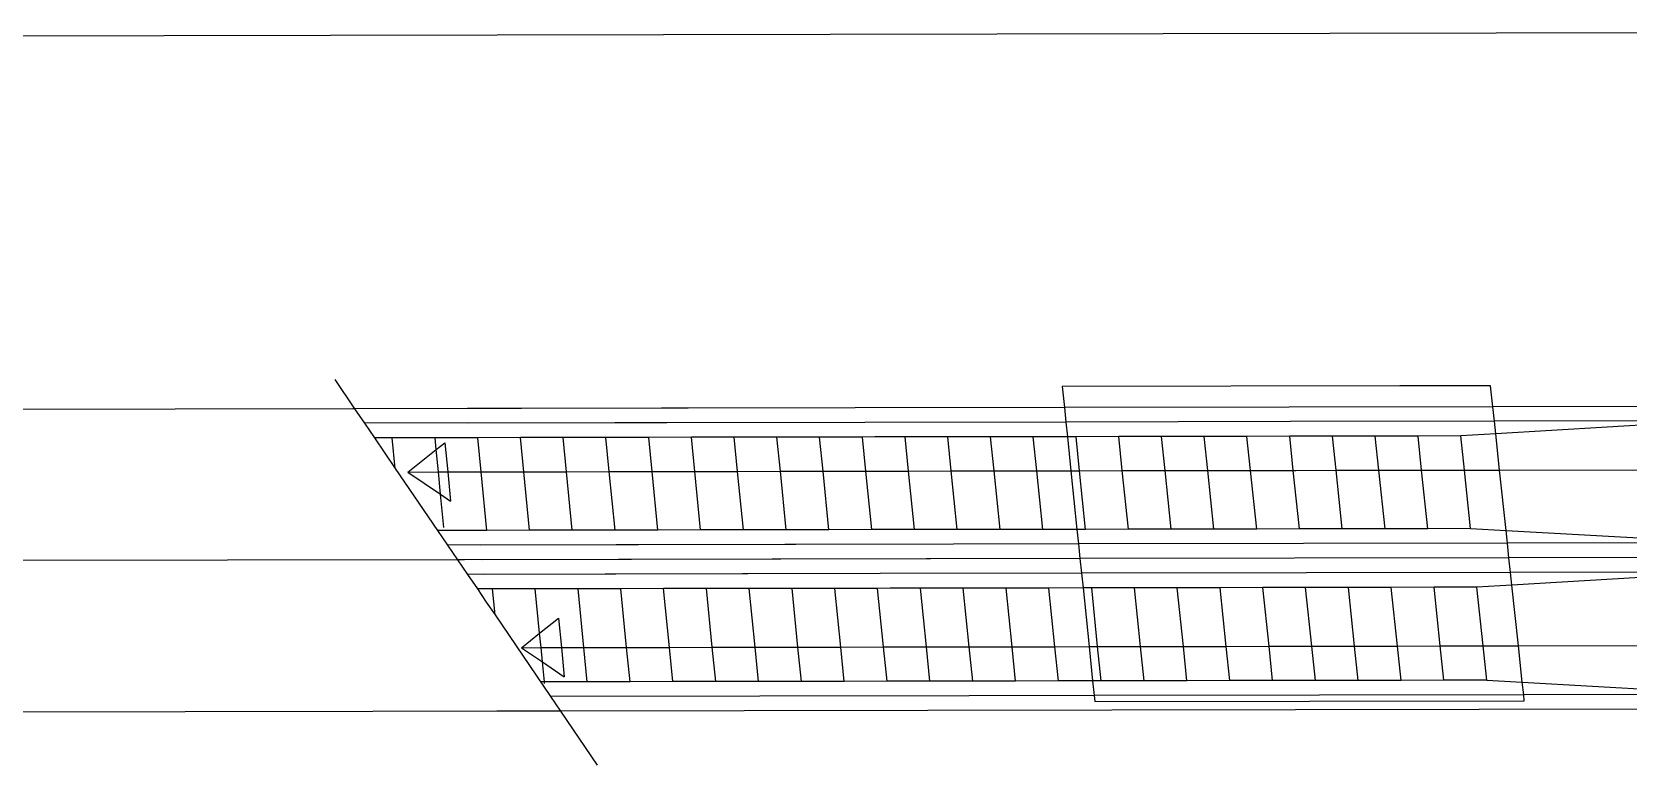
# Model space of a CAD drawing. Extents: x -83 to 83, y -28 to 43.
# Drawn here: x 33.88 to 49.06, y -2.24 to 4.73 of the extents above; entities that cross this region are included whole.
import ezdxf

# ---------------------------------------------------------------- set-up
doc = ezdxf.new("R2010")
doc.units = 0
doc.layers.get('0').update_dxf_attribs({"linetype": 'CONTINUOUS'})

msp = doc.modelspace()

# ---------------------------------------------------------------- linework, layer by layer
for p, q in [((31.917, 4.688), (52.677, 4.727)), ((36.759, 1.422), (36.948, 1.145)), ((46.891, 1.362), (43.679, 1.356)), ((43.679, 1.356), (43.7, 1.157)), ((47.753, 1.363), (46.891, 1.362)), ((47.774, 1.164), (47.753, 1.363)), ((36.931, 1.145), (32.242, 1.136)), ((36.948, 1.145), (36.931, 1.145)), ((41.708, 1.153), (36.948, 1.145)), ((36.948, 1.145), (37.043, 1.006)), ((41.708, 1.153), (38.022, 1.147)), ((43.7, 1.157), (41.708, 1.153)), ((45.837, 1.161), (43.7, 1.157)), ((43.7, 1.157), (43.714, 1.018)), ((47.774, 1.164), (45.837, 1.161)), ((50.615, 1.169), (47.774, 1.164)), ((47.789, 1.025), (47.774, 1.164)), ((41.802, 1.015), (37.043, 1.006)), ((37.043, 1.006), (37.137, 0.867)), ((37.043, 1.006), (37.043, 1.006)), ((41.802, 1.015), (38.035, 1.008)), ((43.714, 1.018), (41.802, 1.015)), ((45.851, 1.022), (43.714, 1.018)), ((43.714, 1.018), (43.728, 0.879)), ((47.789, 1.025), (45.851, 1.022)), ((49.869, 1.029), (47.789, 1.025)), ((47.802, 0.906), (47.789, 1.025)), ((49.869, 1.029), (47.802, 0.906)), ((37.137, 0.867), (37.335, 0.577)), ((37.307, 0.867), (37.137, 0.867)), ((37.137, 0.867), (37.137, 0.867)), ((37.714, 0.868), (37.307, 0.867)), ((37.335, 0.577), (37.307, 0.867)), ((38.12, 0.869), (37.714, 0.868)), ((37.724, 0.756), (37.714, 0.868)), ((37.724, 0.756), (37.808, 0.822)), ((37.808, 0.822), (37.835, 0.544)), ((38.526, 0.87), (38.049, 0.869)), ((38.526, 0.87), (38.12, 0.869)), ((38.152, 0.545), (38.12, 0.869)), ((38.558, 0.545), (38.526, 0.87)), ((38.933, 0.87), (38.526, 0.87)), ((39.339, 0.871), (38.933, 0.87)), ((38.965, 0.546), (38.933, 0.87)), ((39.746, 0.872), (39.339, 0.871)), ((39.371, 0.547), (39.339, 0.871)), ((40.152, 0.873), (39.746, 0.872)), ((39.778, 0.547), (39.746, 0.872)), ((40.184, 0.548), (40.152, 0.873)), ((40.559, 0.873), (40.152, 0.873)), ((40.965, 0.874), (40.559, 0.873)), ((40.591, 0.549), (40.559, 0.873)), ((41.371, 0.875), (40.965, 0.874)), ((40.998, 0.55), (40.965, 0.874)), ((41.404, 0.55), (41.371, 0.875)), ((41.778, 0.875), (41.371, 0.875)), ((41.897, 0.876), (41.778, 0.875)), ((41.811, 0.551), (41.778, 0.875)), ((42.184, 0.876), (41.897, 0.876)), ((42.591, 0.877), (42.184, 0.876)), ((42.217, 0.552), (42.184, 0.876)), ((42.674, 0.877), (42.591, 0.877)), ((42.624, 0.553), (42.591, 0.877)), ((42.997, 0.878), (42.674, 0.877)), ((43.404, 0.878), (42.997, 0.878)), ((43.031, 0.553), (42.997, 0.878)), ((43.728, 0.879), (43.404, 0.878)), ((43.437, 0.554), (43.404, 0.878)), ((43.81, 0.879), (43.728, 0.879)), ((43.728, 0.879), (43.762, 0.555)), ((44.217, 0.88), (43.81, 0.879)), ((43.844, 0.555), (43.81, 0.879)), ((44.623, 0.881), (44.217, 0.88)), ((44.25, 0.556), (44.217, 0.88)), ((45.03, 0.881), (44.623, 0.881)), ((44.657, 0.556), (44.623, 0.881)), ((45.436, 0.882), (45.03, 0.881)), ((45.064, 0.557), (45.03, 0.881)), ((45.843, 0.883), (45.436, 0.882)), ((45.47, 0.558), (45.436, 0.882)), ((46.25, 0.884), (45.843, 0.883)), ((45.877, 0.558), (45.843, 0.883)), ((46.656, 0.884), (46.25, 0.884)), ((46.284, 0.559), (46.25, 0.884)), ((47.063, 0.885), (46.656, 0.884)), ((46.69, 0.56), (46.656, 0.884)), ((47.469, 0.886), (47.063, 0.885)), ((47.097, 0.561), (47.063, 0.885)), ((47.802, 0.906), (47.469, 0.886)), ((47.504, 0.561), (47.469, 0.886)), ((47.839, 0.562), (47.802, 0.906)), ((37.455, 0.543), (37.724, 0.756)), ((37.745, 0.544), (37.724, 0.756)), ((37.335, 0.577), (37.335, 0.577)), ((37.335, 0.577), (37.737, -0.013)), ((37.455, 0.543), (37.745, 0.544)), ((37.455, 0.543), (37.766, 0.332)), ((37.745, 0.544), (37.835, 0.544)), ((37.766, 0.332), (37.745, 0.544)), ((37.835, 0.544), (38.152, 0.544)), ((37.835, 0.544), (37.862, 0.266)), ((38.08, 0.544), (38.152, 0.545)), ((38.152, 0.545), (38.558, 0.545)), ((38.152, 0.544), (38.558, 0.545)), ((38.152, 0.544), (38.152, 0.545)), ((38.206, -0.012), (38.152, 0.544)), ((38.558, 0.545), (38.965, 0.546)), ((38.558, 0.545), (38.965, 0.546)), ((38.613, -0.011), (38.558, 0.545)), ((38.558, 0.545), (38.558, 0.545)), ((38.965, 0.546), (39.371, 0.547)), ((38.965, 0.546), (39.371, 0.547)), ((39.019, -0.011), (38.965, 0.546)), ((38.965, 0.546), (38.965, 0.546)), ((39.426, -0.01), (39.371, 0.547)), ((39.371, 0.547), (39.371, 0.547)), ((39.371, 0.547), (39.778, 0.547)), ((39.371, 0.547), (39.778, 0.547)), ((39.778, 0.547), (40.184, 0.548)), ((39.778, 0.547), (40.184, 0.548)), ((39.833, -0.009), (39.778, 0.547)), ((39.778, 0.547), (39.778, 0.547)), ((40.184, 0.548), (40.591, 0.549)), ((40.184, 0.548), (40.591, 0.549)), ((40.24, -0.008), (40.184, 0.548)), ((40.184, 0.548), (40.184, 0.548)), ((40.591, 0.549), (40.998, 0.55)), ((40.591, 0.549), (40.998, 0.55)), ((40.647, -0.008), (40.591, 0.549)), ((40.591, 0.549), (40.591, 0.549)), ((41.053, -0.007), (40.998, 0.55)), ((40.998, 0.55), (40.998, 0.55)), ((40.998, 0.55), (41.404, 0.55)), ((40.998, 0.55), (41.404, 0.55)), ((41.404, 0.55), (41.811, 0.551)), ((41.46, -0.006), (41.404, 0.55)), ((41.404, 0.55), (41.404, 0.55)), ((41.811, 0.551), (42.212, 0.552)), ((41.867, -0.005), (41.811, 0.551)), ((41.811, 0.551), (41.811, 0.551)), ((42.212, 0.552), (42.217, 0.552)), ((42.217, 0.552), (42.624, 0.553)), ((42.274, -0.005), (42.217, 0.552)), ((42.681, -0.004), (42.624, 0.553)), ((42.624, 0.553), (43.031, 0.553)), ((43.031, 0.553), (43.437, 0.554)), ((43.088, -0.003), (43.031, 0.553)), ((43.437, 0.554), (43.762, 0.555)), ((43.494, -0.003), (43.437, 0.554)), ((43.762, 0.555), (43.819, -0.002)), ((43.762, 0.555), (43.844, 0.555)), ((43.844, 0.555), (44.25, 0.556)), ((43.901, -0.002), (43.844, 0.555)), ((44.308, -0.001), (44.25, 0.556)), ((44.25, 0.556), (44.657, 0.556)), ((44.657, 0.556), (45.064, 0.557)), ((44.715, 0), (44.657, 0.556)), ((45.064, 0.557), (45.47, 0.558)), ((45.122, 0), (45.064, 0.557)), ((45.529, 0.001), (45.47, 0.558)), ((45.47, 0.558), (45.877, 0.558)), ((45.936, 0.002), (45.877, 0.558)), ((45.877, 0.558), (45.9, 0.558)), ((45.9, 0.558), (46.284, 0.559)), ((46.284, 0.559), (46.69, 0.56)), ((46.343, 0.003), (46.284, 0.559)), ((46.69, 0.56), (47.097, 0.561)), ((46.75, 0.003), (46.69, 0.56)), ((47.156, 0.004), (47.097, 0.561)), ((47.097, 0.561), (47.504, 0.561)), ((47.504, 0.561), (47.839, 0.562)), ((47.563, 0.005), (47.504, 0.561)), ((47.839, 0.562), (49.92, 0.566)), ((47.9, -0.014), (47.839, 0.562)), ((37.796, 0.015), (37.766, 0.332)), ((37.766, 0.332), (37.862, 0.266)), ((45.122, 0), (44.715, 0)), ((45.529, 0.001), (45.122, 0)), ((45.936, 0.002), (45.529, 0.001)), ((46.343, 0.003), (45.936, 0.002)), ((46.75, 0.003), (46.343, 0.003)), ((47.156, 0.004), (46.75, 0.003)), ((47.563, 0.005), (47.156, 0.004)), ((47.563, 0.005), (47.9, -0.014)), ((38.206, -0.012), (37.737, -0.013)), ((37.737, -0.013), (37.832, -0.152)), ((37.737, -0.013), (37.737, -0.013)), ((42.646, -0.143), (37.832, -0.152)), ((38.206, -0.012), (38.134, -0.012)), ((42.646, -0.143), (38.148, -0.151)), ((38.613, -0.011), (38.206, -0.012)), ((38.613, -0.011), (38.206, -0.012)), ((38.206, -0.012), (38.206, -0.012)), ((38.613, -0.011), (38.613, -0.011)), ((39.019, -0.011), (38.613, -0.011)), ((39.019, -0.011), (38.613, -0.011)), ((39.426, -0.01), (39.019, -0.011)), ((39.426, -0.01), (39.019, -0.011)), ((39.019, -0.011), (39.019, -0.011)), ((39.833, -0.009), (39.426, -0.01)), ((39.833, -0.009), (39.426, -0.01)), ((39.426, -0.01), (39.426, -0.01)), ((40.24, -0.008), (39.833, -0.009)), ((40.24, -0.008), (39.833, -0.009)), ((39.833, -0.009), (39.833, -0.009)), ((40.24, -0.008), (40.24, -0.008)), ((40.647, -0.008), (40.24, -0.008)), ((41.053, -0.007), (40.647, -0.008)), ((41.46, -0.006), (41.053, -0.007)), ((41.867, -0.005), (41.46, -0.006)), ((42.274, -0.005), (41.867, -0.005)), ((42.551, -0.004), (42.274, -0.005)), ((42.681, -0.004), (42.551, -0.004)), ((43.834, -0.141), (42.646, -0.143)), ((42.764, -0.004), (42.681, -0.004)), ((43.088, -0.003), (42.764, -0.004)), ((43.494, -0.003), (43.088, -0.003)), ((43.819, -0.002), (43.494, -0.003)), ((43.901, -0.002), (43.819, -0.002)), ((43.819, -0.002), (43.834, -0.141)), ((45.973, -0.137), (43.834, -0.141)), ((43.834, -0.141), (43.848, -0.28)), ((44.308, -0.001), (43.901, -0.002)), ((44.715, 0), (44.308, -0.001)), ((47.913, -0.134), (45.973, -0.137)), ((47.9, -0.014), (49.996, -0.13)), ((47.913, -0.134), (47.9, -0.014)), ((49.996, -0.13), (47.913, -0.134)), ((47.928, -0.273), (47.913, -0.134)), ((37.927, -0.291), (32.374, -0.301)), ((37.832, -0.152), (37.927, -0.291)), ((37.995, -0.291), (37.927, -0.291)), ((37.927, -0.291), (38.022, -0.43)), ((43.848, -0.28), (37.995, -0.291)), ((43.848, -0.28), (38.162, -0.291)), ((47.928, -0.273), (43.848, -0.28)), ((47.928, -0.273), (43.848, -0.28)), ((43.848, -0.28), (43.862, -0.42)), ((43.848, -0.28), (43.848, -0.28)), ((50.773, -0.268), (47.928, -0.273)), ((47.943, -0.413), (47.928, -0.273)), ((41.948, -0.423), (38.022, -0.43)), ((38.022, -0.43), (38.117, -0.569)), ((41.948, -0.423), (38.175, -0.43)), ((43.862, -0.42), (41.948, -0.423)), ((46.003, -0.416), (43.862, -0.42)), ((43.862, -0.42), (43.877, -0.559)), ((47.943, -0.413), (46.003, -0.416)), ((50.027, -0.409), (47.943, -0.413)), ((47.956, -0.533), (47.943, -0.413)), ((50.027, -0.409), (47.956, -0.533)), ((38.117, -0.569), (38.201, -0.693)), ((38.26, -0.569), (38.117, -0.569)), ((38.667, -0.568), (38.189, -0.569)), ((38.667, -0.568), (38.26, -0.569)), ((38.284, -0.815), (38.26, -0.569)), ((38.708, -0.99), (38.667, -0.568)), ((39.074, -0.568), (38.667, -0.568)), ((39.481, -0.567), (39.074, -0.568)), ((39.129, -1.126), (39.074, -0.568)), ((39.888, -0.566), (39.481, -0.567)), ((39.536, -1.125), (39.481, -0.567)), ((39.943, -1.124), (39.888, -0.566)), ((40.295, -0.566), (39.888, -0.566)), ((40.702, -0.565), (40.295, -0.566)), ((40.351, -1.123), (40.295, -0.566)), ((41.109, -0.564), (40.702, -0.565)), ((40.758, -1.123), (40.702, -0.565)), ((41.516, -0.563), (41.109, -0.564)), ((41.165, -1.122), (41.109, -0.564)), ((41.573, -1.121), (41.516, -0.563)), ((41.923, -0.563), (41.516, -0.563)), ((42.043, -0.562), (41.923, -0.563)), ((41.98, -1.12), (41.923, -0.563)), ((42.33, -0.562), (42.043, -0.562)), ((42.738, -0.561), (42.33, -0.562)), ((42.387, -1.12), (42.33, -0.562)), ((42.821, -0.561), (42.738, -0.561)), ((42.794, -1.119), (42.738, -0.561)), ((43.145, -0.56), (42.821, -0.561)), ((43.202, -1.118), (43.145, -0.56)), ((43.552, -0.56), (43.145, -0.56)), ((43.877, -0.559), (43.552, -0.56)), ((43.609, -1.118), (43.552, -0.56)), ((43.877, -0.559), (43.934, -1.117)), ((43.959, -0.559), (43.877, -0.559)), ((44.366, -0.558), (43.959, -0.559)), ((44.016, -1.117), (43.959, -0.559)), ((44.424, -1.116), (44.366, -0.558)), ((44.773, -0.558), (44.366, -0.558)), ((45.18, -0.557), (44.773, -0.558)), ((44.831, -1.115), (44.773, -0.558)), ((45.587, -0.556), (45.18, -0.557)), ((45.238, -1.115), (45.18, -0.557)), ((45.994, -0.555), (45.587, -0.556)), ((45.646, -1.114), (45.587, -0.556)), ((46.053, -1.113), (45.994, -0.555)), ((46.402, -0.555), (45.994, -0.555)), ((46.809, -0.554), (46.402, -0.555)), ((46.46, -1.113), (46.402, -0.555)), ((47.216, -0.553), (46.809, -0.554)), ((46.868, -1.112), (46.809, -0.554)), ((47.623, -0.553), (47.216, -0.553)), ((47.275, -1.111), (47.216, -0.553)), ((47.956, -0.533), (47.623, -0.553)), ((47.683, -1.11), (47.623, -0.553)), ((48.018, -1.11), (47.956, -0.533)), ((38.201, -0.693), (38.284, -0.815)), ((38.284, -0.815), (38.284, -0.815)), ((38.284, -0.815), (38.284, -0.815)), ((38.284, -0.815), (38.813, -1.592)), ((38.708, -0.99), (38.889, -0.847)), ((38.889, -0.847), (38.916, -1.126)), ((38.535, -1.127), (38.708, -0.99)), ((38.722, -1.126), (38.708, -0.99)), ((38.535, -1.127), (38.722, -1.126)), ((38.535, -1.127), (38.735, -1.263)), ((38.722, -1.126), (38.916, -1.126)), ((38.735, -1.263), (38.722, -1.126)), ((38.916, -1.126), (39.129, -1.126)), ((38.916, -1.126), (38.943, -1.405)), ((39.129, -1.126), (39.536, -1.125)), ((39.161, -1.451), (39.129, -1.126)), ((39.536, -1.125), (39.943, -1.124)), ((39.568, -1.451), (39.536, -1.125)), ((39.943, -1.124), (40.351, -1.123)), ((39.976, -1.45), (39.943, -1.124)), ((40.383, -1.449), (40.351, -1.123)), ((40.351, -1.123), (40.758, -1.123)), ((40.758, -1.123), (41.165, -1.122)), ((40.79, -1.448), (40.758, -1.123)), ((41.165, -1.122), (41.573, -1.121)), ((41.198, -1.448), (41.165, -1.122)), ((41.573, -1.121), (41.98, -1.12)), ((41.605, -1.447), (41.573, -1.121)), ((42.013, -1.446), (41.98, -1.12)), ((41.98, -1.12), (42.382, -1.12)), ((42.382, -1.12), (42.387, -1.12)), ((42.387, -1.12), (42.794, -1.119)), ((42.42, -1.445), (42.387, -1.12)), ((42.794, -1.119), (43.202, -1.118)), ((42.828, -1.445), (42.794, -1.119)), ((43.235, -1.444), (43.202, -1.118)), ((43.202, -1.118), (43.609, -1.118)), ((43.609, -1.118), (43.934, -1.117)), ((43.643, -1.443), (43.609, -1.118)), ((43.934, -1.117), (43.968, -1.443)), ((43.934, -1.117), (44.016, -1.117)), ((44.016, -1.117), (44.424, -1.116)), ((44.05, -1.443), (44.016, -1.117)), ((44.424, -1.116), (44.831, -1.115)), ((44.457, -1.442), (44.424, -1.116)), ((44.865, -1.441), (44.831, -1.115)), ((44.831, -1.115), (45.238, -1.115)), ((45.238, -1.115), (45.646, -1.114)), ((45.272, -1.44), (45.238, -1.115)), ((45.646, -1.114), (46.053, -1.113)), ((45.68, -1.44), (45.646, -1.114)), ((46.087, -1.439), (46.053, -1.113)), ((46.053, -1.113), (46.076, -1.113)), ((46.076, -1.113), (46.46, -1.113)), ((46.46, -1.113), (46.868, -1.112)), ((46.495, -1.438), (46.46, -1.113)), ((46.868, -1.112), (47.275, -1.111)), ((46.902, -1.438), (46.868, -1.112)), ((47.275, -1.111), (47.683, -1.11)), ((47.31, -1.437), (47.275, -1.111)), ((47.717, -1.436), (47.683, -1.11)), ((47.683, -1.11), (48.018, -1.11)), ((48.018, -1.11), (50.103, -1.106)), ((48.055, -1.455), (48.018, -1.11)), ((38.735, -1.263), (38.943, -1.405)), ((38.754, -1.452), (38.735, -1.263)), ((38.754, -1.452), (38.718, -1.452)), ((39.161, -1.451), (38.754, -1.452)), ((38.755, -1.467), (38.754, -1.452)), ((39.568, -1.451), (39.161, -1.451)), ((39.976, -1.45), (39.568, -1.451)), ((40.383, -1.449), (39.976, -1.45)), ((40.79, -1.448), (40.383, -1.449)), ((41.198, -1.448), (40.79, -1.448)), ((41.605, -1.447), (41.198, -1.448)), ((42.013, -1.446), (41.605, -1.447)), ((42.42, -1.445), (42.013, -1.446)), ((42.698, -1.445), (42.42, -1.445)), ((42.828, -1.445), (42.698, -1.445)), ((42.911, -1.445), (42.828, -1.445)), ((43.235, -1.444), (42.911, -1.445)), ((43.643, -1.443), (43.235, -1.444)), ((43.968, -1.443), (43.643, -1.443)), ((43.968, -1.443), (43.982, -1.582)), ((44.05, -1.443), (43.968, -1.443)), ((44.457, -1.442), (44.05, -1.443)), ((44.865, -1.441), (44.457, -1.442)), ((45.272, -1.44), (44.865, -1.441)), ((45.68, -1.44), (45.272, -1.44)), ((46.087, -1.439), (45.68, -1.44)), ((46.495, -1.438), (46.087, -1.439)), ((46.902, -1.438), (46.495, -1.438)), ((47.31, -1.437), (46.902, -1.438)), ((47.717, -1.436), (47.31, -1.437)), ((47.717, -1.436), (48.055, -1.455)), ((48.055, -1.455), (50.154, -1.572)), ((48.068, -1.575), (48.055, -1.455)), ((42.793, -1.584), (38.813, -1.592)), ((38.813, -1.592), (38.908, -1.731)), ((38.813, -1.592), (38.813, -1.592)), ((43.982, -1.582), (42.793, -1.584)), ((46.125, -1.579), (43.982, -1.582)), ((43.982, -1.582), (43.988, -1.638)), ((43.988, -1.638), (48.074, -1.631)), ((48.068, -1.575), (46.125, -1.579)), ((50.154, -1.572), (48.068, -1.575)), ((48.074, -1.631), (48.068, -1.575)), ((38.908, -1.731), (32.506, -1.742)), ((38.908, -1.731), (38.302, -1.732)), ((50.932, -1.71), (38.908, -1.731)), ((38.908, -1.731), (38.908, -1.731)), ((38.908, -1.731), (39.257, -2.243))]:
    msp.add_line(p, q)

doc.saveas('drawing.dxf')
